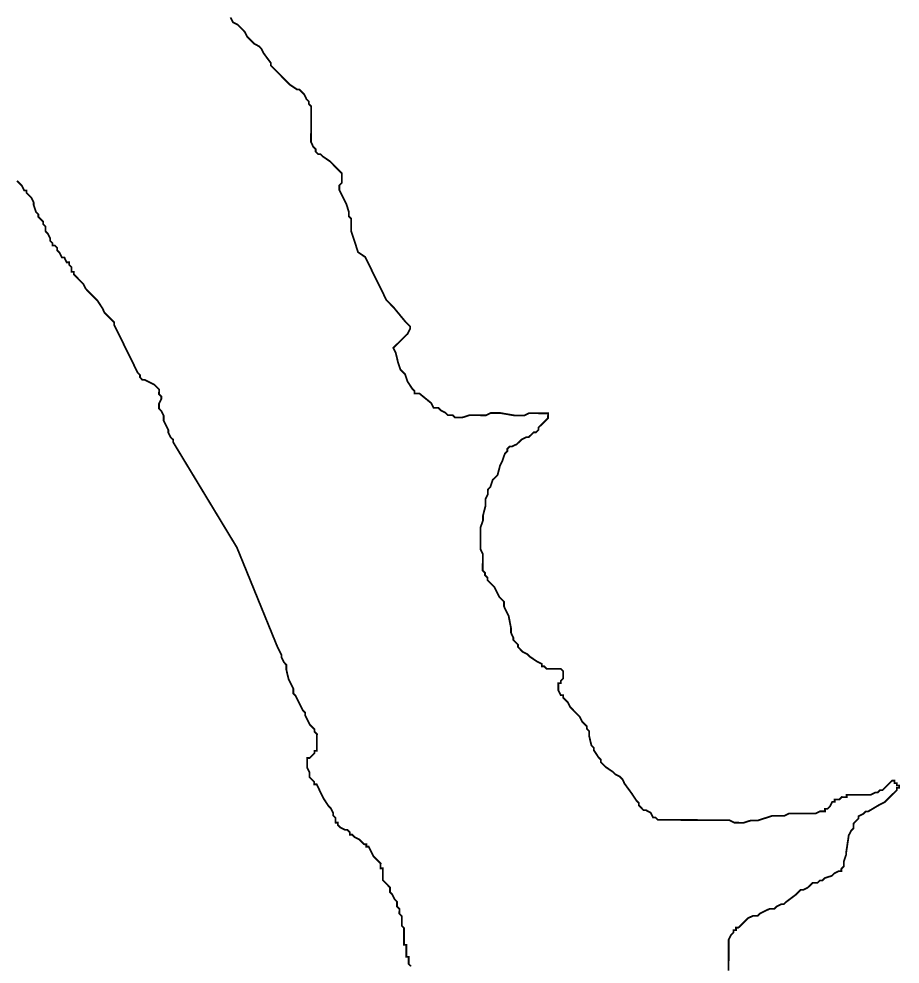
# Model space of a CAD drawing. Header units: metres. Extents: x 290190 to 339802, y 1811045 to 1991312.
# Drawn here: x 322325 to 323810, y 1858027 to 1859620 of the extents above; entities that cross this region are included whole.
import ezdxf

# ---------------------------------------------------------------- set-up
doc = ezdxf.new("R2010")
doc.units = ezdxf.units.M
doc.header["$MEASUREMENT"] = 0
doc.layers.add('HAZARDS LINE', color=1, linetype='Continuous')

msp = doc.modelspace()

# ---------------------------------------------------------------- linework, layer by layer
at = {"layer": 'HAZARDS LINE', "lineweight": 18}
for points in [[(323521.3, 1858015.6, 3.02, 3.02, 0), (323521.4, 1858031.7, 3.02, 3.02, 0), (323521.5, 1858047.8, 3.02, 3.02, 0), (323521.6, 1858059.9, 3.02, 3.02, 0), (323521.6, 1858067.9, 3.02, 3.02, 0), (323525.7, 1858076, 3.02, 3.02, 0), (323529.7, 1858080, 3.02, 3.02, 0), (323529.8, 1858084, 3.02, 3.02, 0), (323533.8, 1858084, 3.02, 3.02, 0), (323533.8, 1858088, 3.02, 3.02, 0), (323537.8, 1858088, 3.02, 3.02, 0), (323541.9, 1858092, 3.02, 3.02, 0), (323550, 1858100, 3.02, 3.02, 0), (323554, 1858104, 3.02, 3.02, 0), (323562.1, 1858107.9, 3.02, 3.02, 0), (323570.1, 1858107.9, 3.02, 3.02, 0), (323574.2, 1858111.9, 3.02, 3.02, 0), (323590.3, 1858119.8, 3.02, 3.02, 0), (323598.4, 1858119.8, 3.02, 3.02, 0), (323602.4, 1858123.8, 3.02, 3.02, 0), (323610.5, 1858127.8, 3.02, 3.02, 0), (323614.5, 1858127.7, 3.02, 3.02, 0), (323618.6, 1858131.7, 3.02, 3.02, 0), (323634.7, 1858143.7, 3.02, 3.02, 0), (323638.8, 1858147.7, 3.02, 3.02, 0), (323642.8, 1858151.7, 3.02, 3.02, 0), (323646.9, 1858151.7, 3.02, 3.02, 0), (323654.9, 1858155.7, 3.02, 3.02, 0), (323659, 1858159.7, 3.02, 3.02, 0), (323663, 1858163.7, 3.02, 3.02, 0), (323671.1, 1858163.6, 3.02, 3.02, 0), (323675.1, 1858167.6, 3.02, 3.02, 0), (323679.2, 1858167.6, 3.02, 3.02, 0), (323683.2, 1858171.6, 3.02, 3.02, 0), (323695.3, 1858175.5, 3.02, 3.02, 0), (323699.4, 1858179.5, 3.02, 3.02, 0), (323707.4, 1858183.5, 3.02, 3.02, 0), (323711.4, 1858183.5, 3.02, 3.02, 0), (323711.5, 1858187.5, 3.02, 3.02, 0), (323715.5, 1858191.5, 3.02, 3.02, 0), (323715.5, 1858195.5, 3.02, 3.02, 0), (323715.6, 1858199.6, 3.02, 3.02, 0), (323719.7, 1858211.6, 3.02, 3.02, 0), (323719.7, 1858215.6, 3.02, 3.02, 0), (323723.9, 1858243.8, 3.02, 3.02, 0), (323728, 1858251.8, 3.02, 3.02, 0), (323732, 1858255.8, 3.02, 3.02, 0), (323732.1, 1858263.9, 3.02, 3.02, 0), (323736.1, 1858267.9, 3.02, 3.02, 0), (323740.2, 1858271.9, 3.02, 3.02, 0), (323740.2, 1858275.9, 3.02, 3.02, 0), (323748.3, 1858279.9, 3.02, 3.02, 0), (323752.3, 1858283.9, 3.02, 3.02, 0), (323756.3, 1858283.8, 3.02, 3.02, 0), (323776.5, 1858295.8, 3.02, 3.02, 0), (323784.6, 1858299.8, 3.02, 3.02, 0), (323788.6, 1858303.8, 3.02, 3.02, 0), (323792.7, 1858307.8, 3.02, 3.02, 0), (323796.7, 1858311.8, 3.02, 3.02, 0), (323804.8, 1858319.8, 3.02, 3.02, 0), (323804.9, 1858323.8, 3.02, 3.02, 0), (323808.9, 1858323.8, 3.02, 3.02, 0), (323808.9, 1858327.8, 3.02, 3.02, 0), (323804.9, 1858327.8, 3.02, 3.02, 0), (323804.9, 1858331.8, 3.02, 3.02, 0), (323800.9, 1858331.9, 3.02, 3.02, 0), (323800.9, 1858335.9, 3.02, 3.02, 0), (323796.9, 1858335.9, 3.02, 3.02, 0), (323792.8, 1858331.9, 3.02, 3.02, 0), (323784.7, 1858323.9, 3.02, 3.02, 0), (323780.7, 1858319.9, 3.02, 3.02, 0), (323776.7, 1858319.9, 3.02, 3.02, 0), (323772.6, 1858315.9, 3.02, 3.02, 0), (323768.6, 1858316, 3.02, 3.02, 0), (323760.5, 1858312, 3.02, 3.02, 0), (323756.5, 1858312, 3.02, 3.02, 0), (323752.5, 1858312, 3.02, 3.02, 0), (323748.5, 1858312.1, 3.02, 3.02, 0), (323736.4, 1858312.1, 3.02, 3.02, 0), (323728.3, 1858312.2, 3.02, 3.02, 0), (323724.3, 1858312.2, 3.02, 3.02, 0), (323720.3, 1858312.2, 3.02, 3.02, 0), (323720.3, 1858308.2, 3.02, 3.02, 0), (323716.2, 1858308.2, 3.02, 3.02, 0), (323712.2, 1858308.3, 3.02, 3.02, 0), (323708.2, 1858304.3, 3.02, 3.02, 0), (323704.1, 1858304.3, 3.02, 3.02, 0), (323700.1, 1858304.3, 3.02, 3.02, 0), (323700.1, 1858300.3, 3.02, 3.02, 0), (323696.1, 1858300.3, 3.02, 3.02, 0), (323692, 1858292.3, 3.02, 3.02, 0), (323687.9, 1858288.3, 3.02, 3.02, 0), (323683.9, 1858288.3, 3.02, 3.02, 0), (323683.9, 1858284.3, 3.02, 3.02, 0), (323679.9, 1858284.3, 3.02, 3.02, 0), (323675.8, 1858284.3, 3.02, 3.02, 0), (323667.8, 1858280.4, 3.02, 3.02, 0), (323659.7, 1858280.4, 3.02, 3.02, 0), (323651.7, 1858280.5, 3.02, 3.02, 0), (323635.6, 1858280.5, 3.02, 3.02, 0), (323623.5, 1858280.6, 3.02, 3.02, 0), (323615.4, 1858276.6, 3.02, 3.02, 0), (323603.4, 1858276.7, 3.02, 3.02, 0), (323595.3, 1858276.8, 3.02, 3.02, 0), (323571.1, 1858268.9, 3.02, 3.02, 0), (323567.1, 1858268.9, 3.02, 3.02, 0), (323559.1, 1858268.9, 3.02, 3.02, 0), (323547, 1858265, 3.02, 3.02, 0), (323538.9, 1858265, 3.02, 3.02, 0), (323534.9, 1858265.1, 3.02, 3.02, 0), (323530.9, 1858265.1, 3.02, 3.02, 0), (323522.8, 1858269.2, 3.02, 3.02, 0), (323510.8, 1858269.2, 3.02, 3.02, 0), (323506.7, 1858269.3, 3.02, 3.02, 0), (323502.7, 1858269.3, 3.02, 3.02, 0), (323494.7, 1858269.3, 3.02, 3.02, 0), (323482.6, 1858269.4, 3.02, 3.02, 0), (323442.4, 1858269.7, 3.02, 3.02, 0), (323422.2, 1858269.8, 3.02, 3.02, 0), (323410.2, 1858269.9, 3.02, 3.02, 0), (323406.1, 1858269.9, 3.02, 3.02, 0), (323402.1, 1858269.9, 3.02, 3.02, 0), (323398.1, 1858273.9, 3.02, 3.02, 0), (323394.1, 1858274, 3.02, 3.02, 0), (323390.1, 1858282, 3.02, 3.02, 0), (323382.1, 1858286.1, 3.02, 3.02, 0), (323378.1, 1858286.1, 3.02, 3.02, 0), (323374.1, 1858290.2, 3.02, 3.02, 0), (323370.1, 1858294.2, 3.02, 3.02, 0), (323370.1, 1858298.3, 3.02, 3.02, 0), (323366.1, 1858302.3, 3.02, 3.02, 0), (323358.1, 1858314.4, 3.02, 3.02, 0), (323346.2, 1858330.6, 3.02, 3.02, 0), (323342.2, 1858338.7, 3.02, 3.02, 0), (323338.2, 1858342.7, 3.02, 3.02, 0), (323330.2, 1858346.8, 3.02, 3.02, 0), (323326.2, 1858350.9, 3.02, 3.02, 0), (323314.1, 1858359, 3.02, 3.02, 0), (323310.1, 1858363, 3.02, 3.02, 0), (323306.1, 1858367.1, 3.02, 3.02, 0), (323306.2, 1858371.1, 3.02, 3.02, 0), (323302.2, 1858375.2, 3.02, 3.02, 0), (323294.2, 1858387.3, 3.02, 3.02, 0), (323294.2, 1858391.3, 3.02, 3.02, 0), (323290.2, 1858395.4, 3.02, 3.02, 0), (323286.3, 1858411.5, 3.02, 3.02, 0), (323286.3, 1858419.5, 3.02, 3.02, 0), (323282.3, 1858423.6, 3.02, 3.02, 0), (323282.4, 1858427.6, 3.02, 3.02, 0), (323274.4, 1858435.7, 3.02, 3.02, 0), (323270.4, 1858443.8, 3.02, 3.02, 0), (323266.4, 1858447.8, 3.02, 3.02, 0), (323254.4, 1858460, 3.02, 3.02, 0), (323250.4, 1858468, 3.02, 3.02, 0), (323242.4, 1858476.1, 3.02, 3.02, 0), (323242.4, 1858480.2, 3.02, 3.02, 0), (323238.4, 1858480.2, 3.02, 3.02, 0), (323234.4, 1858488.3, 3.02, 3.02, 0), (323234.5, 1858492.3, 3.02, 3.02, 0), (323234.5, 1858496.3, 3.02, 3.02, 0), (323234.5, 1858500.3, 3.02, 3.02, 0), (323238.5, 1858500.3, 3.02, 3.02, 0), (323238.6, 1858504.3, 3.02, 3.02, 0), (323242.6, 1858508.3, 3.02, 3.02, 0), (323242.6, 1858512.4, 3.02, 3.02, 0), (323242.7, 1858516.4, 3.02, 3.02, 0), (323242.7, 1858520.4, 3.02, 3.02, 0), (323238.7, 1858524.5, 3.02, 3.02, 0), (323234.7, 1858524.5, 3.02, 3.02, 0), (323226.6, 1858524.5, 3.02, 3.02, 0), (323222.6, 1858524.6, 3.02, 3.02, 0), (323218.6, 1858524.6, 3.02, 3.02, 0), (323214.5, 1858524.6, 3.02, 3.02, 0), (323210.5, 1858528.7, 3.02, 3.02, 0), (323206.5, 1858528.7, 3.02, 3.02, 0), (323206.5, 1858532.7, 3.02, 3.02, 0), (323198.5, 1858536.8, 3.02, 3.02, 0), (323186.5, 1858544.9, 3.02, 3.02, 0), (323182.5, 1858548.9, 3.02, 3.02, 0), (323174.5, 1858553, 3.02, 3.02, 0), (323170.5, 1858557.1, 3.02, 3.02, 0), (323166.5, 1858561.1, 3.02, 3.02, 0), (323166.5, 1858565.1, 3.02, 3.02, 0), (323162.5, 1858569.2, 3.02, 3.02, 0), (323158.5, 1858573.2, 3.02, 3.02, 0), (323158.5, 1858577.3, 3.02, 3.02, 0), (323154.6, 1858585.3, 3.02, 3.02, 0), (323154.6, 1858593.4, 3.02, 3.02, 0), (323150.7, 1858613.5, 3.02, 3.02, 0), (323146.7, 1858621.6, 3.02, 3.02, 0), (323142.8, 1858629.7, 3.02, 3.02, 0), (323142.8, 1858633.7, 3.02, 3.02, 0), (323142.8, 1858637.7, 3.02, 3.02, 0), (323134.8, 1858645.8, 3.02, 3.02, 0), (323130.8, 1858653.9, 3.02, 3.02, 0), (323126.9, 1858662, 3.02, 3.02, 0), (323118.9, 1858670.1, 3.02, 3.02, 0), (323114.9, 1858674.1, 3.02, 3.02, 0), (323114.9, 1858678.2, 3.02, 3.02, 0), (323110.9, 1858682.2, 3.02, 3.02, 0), (323110.9, 1858686.2, 3.02, 3.02, 0), (323106.9, 1858690.3, 3.02, 3.02, 0), (323106.9, 1858694.3, 3.02, 3.02, 0), (323107, 1858702.4, 3.02, 3.02, 0), (323107.1, 1858718.4, 3.02, 3.02, 0), (323103.1, 1858726.5, 3.02, 3.02, 0), (323103.2, 1858738.6, 3.02, 3.02, 0), (323103.2, 1858746.6, 3.02, 3.02, 0), (323103.3, 1858754.7, 3.02, 3.02, 0), (323103.3, 1858762.7, 3.02, 3.02, 0), (323107.4, 1858774.8, 3.02, 3.02, 0), (323107.5, 1858782.8, 3.02, 3.02, 0), (323111.6, 1858798.9, 3.02, 3.02, 0), (323111.7, 1858811, 3.02, 3.02, 0), (323115.7, 1858819, 3.02, 3.02, 0), (323115.8, 1858827.1, 3.02, 3.02, 0), (323119.8, 1858831.1, 3.02, 3.02, 0), (323123.9, 1858843.1, 3.02, 3.02, 0), (323128, 1858847.1, 3.02, 3.02, 0), (323132, 1858851.1, 3.02, 3.02, 0), (323136.2, 1858867.2, 3.02, 3.02, 0), (323140.2, 1858875.2, 3.02, 3.02, 0), (323144.3, 1858887.3, 3.02, 3.02, 0), (323148.4, 1858891.3, 3.02, 3.02, 0), (323148.4, 1858895.3, 3.02, 3.02, 0), (323152.4, 1858899.3, 3.02, 3.02, 0), (323156.5, 1858899.3, 3.02, 3.02, 0), (323164.5, 1858903.2, 3.02, 3.02, 0), (323168.6, 1858907.2, 3.02, 3.02, 0), (323172.6, 1858911.2, 3.02, 3.02, 0), (323180.7, 1858915.2, 3.02, 3.02, 0), (323184.7, 1858915.2, 3.02, 3.02, 0), (323188.8, 1858919.2, 3.02, 3.02, 0), (323192.8, 1858923.2, 3.02, 3.02, 0), (323196.9, 1858923.2, 3.02, 3.02, 0), (323200.9, 1858927.2, 3.02, 3.02, 0), (323200.9, 1858931.2, 3.02, 3.02, 0), (323205, 1858935.2, 3.02, 3.02, 0), (323209, 1858939.2, 3.02, 3.02, 0), (323213.1, 1858943.2, 3.02, 3.02, 0), (323217.1, 1858947.2, 3.02, 3.02, 0), (323217.1, 1858951.2, 3.02, 3.02, 0), (323217.2, 1858955.2, 3.02, 3.02, 0), (323213.1, 1858955.3, 3.02, 3.02, 0), (323209.1, 1858955.3, 3.02, 3.02, 0), (323205.1, 1858955.3, 3.02, 3.02, 0), (323201.1, 1858955.3, 3.02, 3.02, 0), (323197.1, 1858955.4, 3.02, 3.02, 0), (323185, 1858955.4, 3.02, 3.02, 0), (323176.9, 1858951.5, 3.02, 3.02, 0), (323168.9, 1858951.5, 3.02, 3.02, 0), (323160.8, 1858951.6, 3.02, 3.02, 0), (323136.7, 1858955.7, 3.02, 3.02, 0), (323128.6, 1858955.8, 3.02, 3.02, 0), (323120.6, 1858955.8, 3.02, 3.02, 0), (323112.5, 1858951.9, 3.02, 3.02, 0), (323088.4, 1858952, 3.02, 3.02, 0), (323084.4, 1858952, 3.02, 3.02, 0), (323072.3, 1858948.1, 3.02, 3.02, 0), (323068.2, 1858948.1, 3.02, 3.02, 0), (323064.2, 1858948.1, 3.02, 3.02, 0), (323060.2, 1858948.1, 3.02, 3.02, 0), (323056.2, 1858952.2, 3.02, 3.02, 0), (323048.1, 1858952.2, 3.02, 3.02, 0), (323044.1, 1858956.3, 3.02, 3.02, 0), (323036.1, 1858960.4, 3.02, 3.02, 0), (323032.1, 1858964.4, 3.02, 3.02, 0), (323024.1, 1858964.5, 3.02, 3.02, 0), (323020.1, 1858972.5, 3.02, 3.02, 0), (323000.1, 1858988.8, 3.02, 3.02, 0), (322992, 1858988.8, 3.02, 3.02, 0), (322992.1, 1858992.8, 3.02, 3.02, 0), (322988.1, 1858996.9, 3.02, 3.02, 0), (322980.1, 1859009, 3.02, 3.02, 0), (322976.1, 1859021.1, 3.02, 3.02, 0), (322968.1, 1859029.2, 3.02, 3.02, 0), (322964.2, 1859041.3, 3.02, 3.02, 0), (322960.3, 1859057.4, 3.02, 3.02, 0), (322956.3, 1859065.5, 3.02, 3.02, 0), (322960.3, 1859069.5, 3.02, 3.02, 0), (322964.4, 1859073.5, 3.02, 3.02, 0), (322980.6, 1859089.5, 3.02, 3.02, 0), (322984.6, 1859097.5, 3.02, 3.02, 0), (322984.7, 1859101.5, 3.02, 3.02, 0), (322976.7, 1859109.6, 3.02, 3.02, 0), (322956.7, 1859133.9, 3.02, 3.02, 0), (322944.7, 1859146.1, 3.02, 3.02, 0), (322908.9, 1859218.7, 3.02, 3.02, 0), (322896.9, 1859226.9, 3.02, 3.02, 0), (322885.1, 1859263.1, 3.02, 3.02, 0), (322885.1, 1859271.2, 3.02, 3.02, 0), (322885.2, 1859279.2, 3.02, 3.02, 0), (322885.2, 1859283.3, 3.02, 3.02, 0), (322881.2, 1859287.3, 3.02, 3.02, 0), (322881.2, 1859291.3, 3.02, 3.02, 0), (322881.2, 1859295.4, 3.02, 3.02, 0), (322877.3, 1859307.5, 3.02, 3.02, 0), (322865.4, 1859331.7, 3.02, 3.02, 0), (322865.4, 1859339.7, 3.02, 3.02, 0), (322869.4, 1859343.7, 3.02, 3.02, 0), (322869.5, 1859347.8, 3.02, 3.02, 0), (322869.5, 1859351.8, 3.02, 3.02, 0), (322869.5, 1859355.8, 3.02, 3.02, 0), (322869.5, 1859359.8, 3.02, 3.02, 0), (322865.5, 1859363.9, 3.02, 3.02, 0), (322861.5, 1859367.9, 3.02, 3.02, 0), (322857.5, 1859372, 3.02, 3.02, 0), (322849.5, 1859380.1, 3.02, 3.02, 0), (322837.5, 1859388.2, 3.02, 3.02, 0), (322833.5, 1859392.3, 3.02, 3.02, 0), (322829.5, 1859392.3, 3.02, 3.02, 0), (322825.5, 1859396.3, 3.02, 3.02, 0), (322825.5, 1859400.4, 3.02, 3.02, 0), (322821.5, 1859404.4, 3.02, 3.02, 0), (322817.6, 1859412.5, 3.02, 3.02, 0), (322817.6, 1859416.5, 3.02, 3.02, 0), (322817.6, 1859420.5, 3.02, 3.02, 0), (322817.6, 1859424.5, 3.02, 3.02, 0), (322817.7, 1859428.6, 3.02, 3.02, 0), (322817.8, 1859444.7, 3.02, 3.02, 0), (322817.8, 1859448.7, 3.02, 3.02, 0), (322817.8, 1859452.7, 3.02, 3.02, 0), (322817.8, 1859456.7, 3.02, 3.02, 0), (322817.9, 1859464.8, 3.02, 3.02, 0), (322817.9, 1859472.8, 3.02, 3.02, 0), (322813.9, 1859476.9, 3.02, 3.02, 0), (322813.9, 1859480.9, 3.02, 3.02, 0), (322809.9, 1859485, 3.02, 3.02, 0), (322806, 1859493, 3.02, 3.02, 0), (322802, 1859497.1, 3.02, 3.02, 0), (322798, 1859501.1, 3.02, 3.02, 0), (322794, 1859501.2, 3.02, 3.02, 0), (322781.9, 1859509.3, 3.02, 3.02, 0), (322777.9, 1859513.3, 3.02, 3.02, 0), (322765.9, 1859525.5, 3.02, 3.02, 0), (322761.9, 1859529.5, 3.02, 3.02, 0), (322757.9, 1859533.6, 3.02, 3.02, 0), (322753.9, 1859537.6, 3.02, 3.02, 0), (322749.9, 1859541.7, 3.02, 3.02, 0), (322750, 1859545.7, 3.02, 3.02, 0), (322738, 1859561.9, 3.02, 3.02, 0), (322734, 1859569.9, 3.02, 3.02, 0), (322730, 1859574, 3.02, 3.02, 0), (322722, 1859578.1, 3.02, 3.02, 0), (322710, 1859590.2, 3.02, 3.02, 0), (322706, 1859598.3, 3.02, 3.02, 0), (322694, 1859610.4, 3.02, 3.02, 0), (322686, 1859614.5, 3.02, 3.02, 0), (322682, 1859622.6, 3.02, 3.02, 0)], [(322322.2, 1859347.1, 3.02, 3.02, 0), (322326.2, 1859343, 3.02, 3.02, 0), (322330.2, 1859339, 3.02, 3.02, 0), (322334.2, 1859330.9, 3.02, 3.02, 0), (322338.2, 1859330.9, 3.02, 3.02, 0), (322338.2, 1859326.9, 3.02, 3.02, 0), (322342.2, 1859322.8, 3.02, 3.02, 0), (322346.2, 1859318.8, 3.02, 3.02, 0), (322350.1, 1859310.7, 3.02, 3.02, 0), (322350.1, 1859306.7, 3.02, 3.02, 0), (322354.1, 1859294.6, 3.02, 3.02, 0), (322358.1, 1859290.5, 3.02, 3.02, 0), (322358, 1859286.5, 3.02, 3.02, 0), (322362, 1859282.4, 3.02, 3.02, 0), (322366, 1859278.4, 3.02, 3.02, 0), (322366, 1859274.4, 3.02, 3.02, 0), (322370, 1859270.3, 3.02, 3.02, 0), (322370, 1859262.3, 3.02, 3.02, 0), (322374, 1859258.2, 3.02, 3.02, 0), (322377.9, 1859250.1, 3.02, 3.02, 0), (322377.9, 1859246.1, 3.02, 3.02, 0), (322381.9, 1859242.1, 3.02, 3.02, 0), (322381.9, 1859238, 3.02, 3.02, 0), (322385.9, 1859238, 3.02, 3.02, 0), (322389.9, 1859234, 3.02, 3.02, 0), (322389.9, 1859229.9, 3.02, 3.02, 0), (322393.9, 1859225.9, 3.02, 3.02, 0), (322397.9, 1859217.8, 3.02, 3.02, 0), (322401.9, 1859217.8, 3.02, 3.02, 0), (322405.9, 1859209.7, 3.02, 3.02, 0), (322409.9, 1859209.7, 3.02, 3.02, 0), (322409.9, 1859205.7, 3.02, 3.02, 0), (322413.9, 1859201.6, 3.02, 3.02, 0), (322413.8, 1859197.6, 3.02, 3.02, 0), (322413.8, 1859193.6, 3.02, 3.02, 0), (322417.8, 1859193.6, 3.02, 3.02, 0), (322417.8, 1859189.5, 3.02, 3.02, 0), (322421.8, 1859185.5, 3.02, 3.02, 0), (322425.8, 1859181.4, 3.02, 3.02, 0), (322429.8, 1859177.4, 3.02, 3.02, 0), (322433.8, 1859173.3, 3.02, 3.02, 0), (322437.8, 1859165.3, 3.02, 3.02, 0), (322441.8, 1859161.2, 3.02, 3.02, 0), (322453.8, 1859149.1, 3.02, 3.02, 0), (322457.8, 1859145, 3.02, 3.02, 0), (322465.7, 1859132.9, 3.02, 3.02, 0), (322469.7, 1859124.8, 3.02, 3.02, 0), (322481.7, 1859112.7, 3.02, 3.02, 0), (322485.7, 1859108.6, 3.02, 3.02, 0), (322485.7, 1859104.6, 3.02, 3.02, 0), (322525.4, 1859023.9, 3.02, 3.02, 0), (322529.4, 1859019.8, 3.02, 3.02, 0), (322529.4, 1859015.8, 3.02, 3.02, 0), (322533.4, 1859011.7, 3.02, 3.02, 0), (322537.4, 1859011.7, 3.02, 3.02, 0), (322545.5, 1859007.6, 3.02, 3.02, 0), (322553.5, 1859003.6, 3.02, 3.02, 0), (322557.5, 1858999.5, 3.02, 3.02, 0), (322561.5, 1858995.5, 3.02, 3.02, 0), (322561.5, 1858991.4, 3.02, 3.02, 0), (322561.4, 1858987.4, 3.02, 3.02, 0), (322565.4, 1858983.4, 3.02, 3.02, 0), (322565.4, 1858979.3, 3.02, 3.02, 0), (322561.3, 1858971.3, 3.02, 3.02, 0), (322561.3, 1858967.3, 3.02, 3.02, 0), (322561.3, 1858963.3, 3.02, 3.02, 0), (322565.3, 1858959.2, 3.02, 3.02, 0), (322569.3, 1858951.1, 3.02, 3.02, 0), (322569.2, 1858943.1, 3.02, 3.02, 0), (322577.2, 1858926.9, 3.02, 3.02, 0), (322577.1, 1858922.9, 3.02, 3.02, 0), (322581.1, 1858914.8, 3.02, 3.02, 0), (322585.1, 1858910.8, 3.02, 3.02, 0), (322585.1, 1858906.8, 3.02, 3.02, 0), (322692.7, 1858729, 3.02, 3.02, 0), (322760.1, 1858563.6, 3.02, 3.02, 0), (322764, 1858555.5, 3.02, 3.02, 0), (322768, 1858547.5, 3.02, 3.02, 0), (322768, 1858543.4, 3.02, 3.02, 0), (322772, 1858535.4, 3.02, 3.02, 0), (322776, 1858531.3, 3.02, 3.02, 0), (322775.9, 1858523.3, 3.02, 3.02, 0), (322779.8, 1858507.1, 3.02, 3.02, 0), (322783.8, 1858499.1, 3.02, 3.02, 0), (322787.8, 1858491, 3.02, 3.02, 0), (322787.7, 1858482.9, 3.02, 3.02, 0), (322791.7, 1858478.9, 3.02, 3.02, 0), (322795.7, 1858470.8, 3.02, 3.02, 0), (322799.7, 1858462.7, 3.02, 3.02, 0), (322803.7, 1858454.7, 3.02, 3.02, 0), (322807.7, 1858450.6, 3.02, 3.02, 0), (322807.6, 1858446.6, 3.02, 3.02, 0), (322815.6, 1858430.4, 3.02, 3.02, 0), (322819.6, 1858426.4, 3.02, 3.02, 0), (322823.6, 1858422.3, 3.02, 3.02, 0), (322823.6, 1858418.3, 3.02, 3.02, 0), (322827.6, 1858414.3, 3.02, 3.02, 0), (322827.5, 1858410.3, 3.02, 3.02, 0), (322827.5, 1858406.2, 3.02, 3.02, 0), (322827.5, 1858402.2, 3.02, 3.02, 0), (322827.5, 1858398.2, 3.02, 3.02, 0), (322827.4, 1858394.2, 3.02, 3.02, 0), (322827.4, 1858390.1, 3.02, 3.02, 0), (322827.4, 1858386.1, 3.02, 3.02, 0), (322823.4, 1858386.1, 3.02, 3.02, 0), (322823.3, 1858382.1, 3.02, 3.02, 0), (322819.3, 1858378.1, 3.02, 3.02, 0), (322815.2, 1858374.1, 3.02, 3.02, 0), (322811.2, 1858374.1, 3.02, 3.02, 0), (322811.2, 1858370.1, 3.02, 3.02, 0), (322811.2, 1858366.1, 3.02, 3.02, 0), (322811.1, 1858362.1, 3.02, 3.02, 0), (322811.1, 1858358, 3.02, 3.02, 0), (322815.1, 1858350, 3.02, 3.02, 0), (322815.1, 1858345.9, 3.02, 3.02, 0), (322815, 1858341.9, 3.02, 3.02, 0), (322823, 1858333.8, 3.02, 3.02, 0), (322823, 1858329.8, 3.02, 3.02, 0), (322827, 1858329.8, 3.02, 3.02, 0), (322835, 1858313.6, 3.02, 3.02, 0), (322839, 1858305.5, 3.02, 3.02, 0), (322846.9, 1858293.4, 3.02, 3.02, 0), (322850.9, 1858289.4, 3.02, 3.02, 0), (322854.9, 1858281.3, 3.02, 3.02, 0), (322854.9, 1858277.3, 3.02, 3.02, 0), (322858.9, 1858273.2, 3.02, 3.02, 0), (322858.8, 1858265.2, 3.02, 3.02, 0), (322862.9, 1858265.1, 3.02, 3.02, 0), (322862.8, 1858261.1, 3.02, 3.02, 0), (322866.8, 1858257.1, 3.02, 3.02, 0), (322874.9, 1858253, 3.02, 3.02, 0), (322878.9, 1858253, 3.02, 3.02, 0), (322882.9, 1858248.9, 3.02, 3.02, 0), (322882.9, 1858244.9, 3.02, 3.02, 0), (322886.9, 1858244.9, 3.02, 3.02, 0), (322890.9, 1858240.8, 3.02, 3.02, 0), (322898.9, 1858236.8, 3.02, 3.02, 0), (322906.9, 1858228.7, 3.02, 3.02, 0), (322910.9, 1858228.6, 3.02, 3.02, 0), (322910.9, 1858224.6, 3.02, 3.02, 0), (322914.9, 1858224.6, 3.02, 3.02, 0), (322922.9, 1858208.4, 3.02, 3.02, 0), (322926.9, 1858204.4, 3.02, 3.02, 0), (322930.9, 1858200.3, 3.02, 3.02, 0), (322934.9, 1858196.3, 3.02, 3.02, 0), (322934.8, 1858192.3, 3.02, 3.02, 0), (322934.8, 1858188.2, 3.02, 3.02, 0), (322938.8, 1858188.2, 3.02, 3.02, 0), (322938.8, 1858184.2, 3.02, 3.02, 0), (322938.8, 1858176.1, 3.02, 3.02, 0), (322938.8, 1858172.1, 3.02, 3.02, 0), (322938.7, 1858168.1, 3.02, 3.02, 0), (322942.7, 1858164, 3.02, 3.02, 0), (322946.7, 1858160, 3.02, 3.02, 0), (322950.7, 1858155.9, 3.02, 3.02, 0), (322950.7, 1858147.9, 3.02, 3.02, 0), (322954.7, 1858143.8, 3.02, 3.02, 0), (322958.6, 1858135.8, 3.02, 3.02, 0), (322962.6, 1858131.7, 3.02, 3.02, 0), (322962.6, 1858123.7, 3.02, 3.02, 0), (322966.6, 1858119.6, 3.02, 3.02, 0), (322966.5, 1858111.6, 3.02, 3.02, 0), (322970.5, 1858107.5, 3.02, 3.02, 0), (322970.5, 1858099.5, 3.02, 3.02, 0), (322970.5, 1858091.4, 3.02, 3.02, 0), (322974.4, 1858087.4, 3.02, 3.02, 0), (322974.4, 1858079.3, 3.02, 3.02, 0), (322974.4, 1858075.3, 3.02, 3.02, 0), (322974.3, 1858067.3, 3.02, 3.02, 0), (322974.3, 1858063.2, 3.02, 3.02, 0), (322974.3, 1858059.2, 3.02, 3.02, 0), (322978.3, 1858059.2, 3.02, 3.02, 0), (322978.3, 1858055.2, 3.02, 3.02, 0), (322978.3, 1858051.1, 3.02, 3.02, 0), (322978.2, 1858047.1, 3.02, 3.02, 0), (322978.2, 1858043.1, 3.02, 3.02, 0), (322978.2, 1858039.1, 3.02, 3.02, 0), (322982.2, 1858039, 3.02, 3.02, 0), (322982.2, 1858035, 3.02, 3.02, 0), (322982.2, 1858031, 3.02, 3.02, 0), (322982.1, 1858027, 3.02, 3.02, 0), (322986.1, 1858022.9, 3.02, 3.02, 0)]]:
    msp.add_lwpolyline(points, format="xyseb", dxfattribs=at)

doc.saveas('drawing.dxf')
